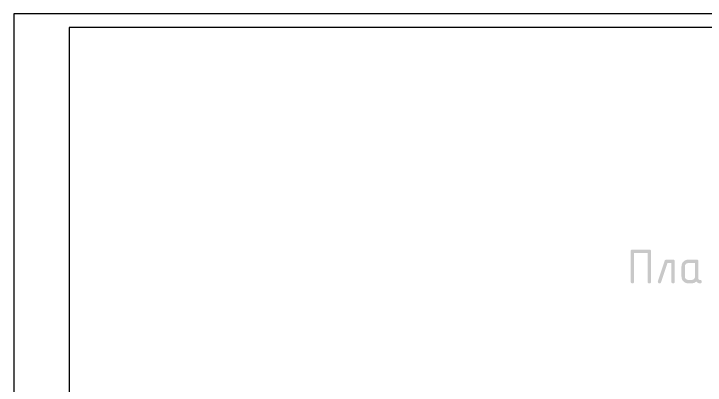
# Model space of a CAD drawing. Header units: millimetres. Extents: x 0 to 420, y 0 to 297.
# Drawn here: x 0.2 to 88, y 249.7 to 296.9 of the extents above; entities that cross this region are included whole.
import ezdxf

# ---------------------------------------------------------------- set-up
doc = ezdxf.new("R2010")
doc.units = ezdxf.units.MM
doc.layers.get('0').update_dxf_attribs({"linetype": 'CONTINUOUS'})

msp = doc.modelspace()

# ---------------------------------------------------------------- hatches: boundary and pattern name
at = {"true_color": 0x000007}
for points in [[(78.791705, 266.975607), (80.940894, 266.975607), (81.034626, 266.962171), (81.101642, 266.921863), (81.141889, 266.854684), (81.155316, 266.760633), (81.155316, 262.893306), (81.141889, 262.799255), (81.101642, 262.732076), (81.034626, 262.691768), (80.940894, 262.678332), (80.846843, 262.691768), (80.779663, 262.732076), (80.739356, 262.799255), (80.72592, 262.893306), (80.72592, 266.54621), (79.006679, 266.54621), (79.006679, 262.893306), (78.993243, 262.799255), (78.952936, 262.732076), (78.885756, 262.691768), (78.791705, 262.678332), (78.69774, 262.691768), (78.63075, 262.732076), (78.590632, 262.799255), (78.577283, 262.893306), (78.577283, 266.760633), (78.590632, 266.854684), (78.63075, 266.921863), (78.69774, 266.962171)], [(83.092271, 265.686314), (83.951616, 265.686314), (84.045667, 265.672887), (84.112847, 265.632639), (84.153154, 265.565624), (84.16659, 265.471891), (84.16659, 262.893306), (84.153154, 262.799255), (84.112847, 262.732076), (84.045667, 262.691768), (83.951616, 262.678332), (83.857565, 262.691768), (83.790386, 262.732076), (83.750078, 262.799255), (83.736642, 262.893306), (83.736642, 265.256917), (83.244958, 265.256917), (82.434672, 262.824956), (82.40345, 262.760653), (82.359362, 262.71485), (82.302354, 262.687445), (82.232376, 262.678332), (82.138411, 262.691975), (82.071421, 262.732903), (82.031303, 262.801115), (82.017953, 262.896614), (82.027324, 262.961657), (82.877298, 265.510476), (82.912437, 265.58725), (82.95998, 265.642217), (83.019924, 265.675273)]]:
    msp.add_hatch(color=0, dxfattribs=at).paths.add_polyline_path(points, flags=0)
h = msp.add_hatch(color=0, dxfattribs=at)
h.paths.add_polyline_path([(86.743895, 265.256917), (85.88455, 265.256917), (85.718703, 265.225498), (85.579728, 265.13124), (85.485746, 264.992334), (85.454602, 264.826969), (85.454602, 263.537677), (85.486159, 263.373966), (85.581382, 263.23506), (85.72077, 263.139837), (85.88455, 263.10828), (86.314498, 263.10828), (86.479587, 263.139424), (86.618218, 263.233406), (86.712475, 263.371899), (86.743895, 263.537677)], flags=0)
h.paths.add_polyline_path([(87.603239, 262.893306), (87.589812, 262.799255), (87.549565, 262.732076), (87.482549, 262.691768), (87.388817, 262.678332), (87.245561, 262.692509), (87.115896, 262.735107), (86.99977, 262.806231), (86.897132, 262.905984), (86.771447, 262.806231), (86.63248, 262.735107), (86.480181, 262.692509), (86.314498, 262.678332), (85.88455, 262.678332), (85.710599, 262.693852), (85.550858, 262.740482), (85.405277, 262.818324), (85.273803, 262.927482), (85.164964, 263.058946), (85.087286, 263.204467), (85.040717, 263.364044), (85.025205, 263.537677), (85.025205, 264.826969), (85.040717, 265.000602), (85.087286, 265.160179), (85.164964, 265.3057), (85.273803, 265.437165), (85.405277, 265.54609), (85.550858, 265.623958), (85.710599, 265.670716), (85.88455, 265.686314), (86.958869, 265.686314), (87.05292, 265.672887), (87.120099, 265.632639), (87.160407, 265.565624), (87.173843, 265.471891), (87.173843, 263.322703), (87.187192, 263.228738), (87.22731, 263.161748), (87.2943, 263.12163), (87.388265, 263.10828), (87.482316, 263.094844), (87.549496, 263.054537), (87.589803, 262.987357)], flags=0)

# ---------------------------------------------------------------- linework, layer by layer
at = {"color": 0, "true_color": 0x000007}
for points in [[(0.211668, 0), (420.073667, 0), (420.073667, 296.925999), (0.211668, 296.925999)], [(7.239002, 1.735667), (418.338, 1.735667), (418.338, 295.190332), (7.239002, 295.190332)]]:
    msp.add_lwpolyline(points, close=True, dxfattribs=at)

doc.saveas('drawing.dxf')
